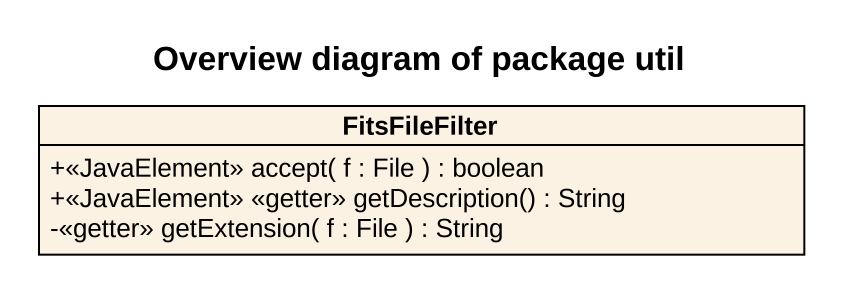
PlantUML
@startuml
title Overview diagram of package util
hide circle
hide empty members
skinparam classAttributeIconSize 0
class FitsFileFilter {
  +<<JavaElement>> accept( f : File ) : boolean
  +<<JavaElement>> <<getter>> getDescription() : String
  -<<getter>> getExtension( f : File ) : String
}
@enduml
